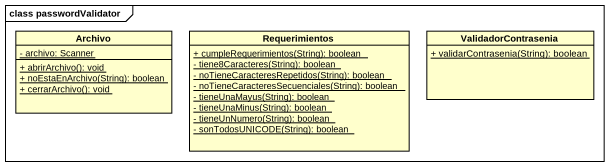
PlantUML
@startuml
mainframe class passwordValidator
hide circle
hide empty members
skinparam classAttributeIconSize 0
class Archivo {
  {static} - archivo: Scanner
  {static} + abrirArchivo(): void
  {static} + noEstaEnArchivo(String): boolean
  {static} + cerrarArchivo(): void
}
class Requerimientos {
  {static} + cumpleRequerimientos(String): boolean
  {static} - tiene8Caracteres(String): boolean
  {static} - noTieneCaracteresRepetidos(String): boolean
  {static} - noTieneCaracteresSecuenciales(String): boolean
  {static} - tieneUnaMayus(String): boolean
  {static} - tieneUnaMinus(String): boolean
  {static} - tieneUnNumero(String): boolean
  {static} - sonTodosUNICODE(String): boolean
}
class ValidadorContrasenia {
  {static} + validarContrasenia(String): boolean
}
@enduml
